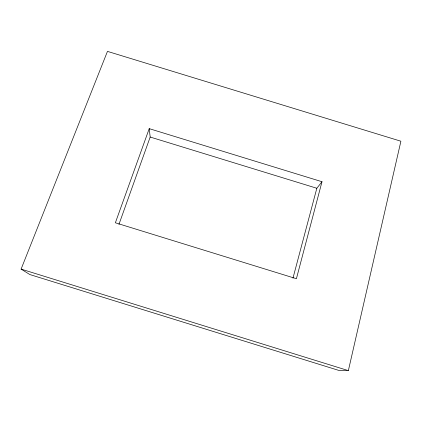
<?xml version="1.0" encoding="UTF-8"?>
<svg xmlns="http://www.w3.org/2000/svg" width="422" height="422" viewBox="0 0 422 422"><rect width="100%" height="100%" fill="white"/><g stroke="black" fill="none" stroke-linecap="round" stroke-linejoin="round"><path stroke-width="0.63" d="M348.356 370.621L400.9 141.217L107.468 51.379L21.1 269.104L29.82 274.543L338.644 370.358L348.356 370.621L21.1 269.104M321.997 181.724L296.413 278.72L115.37 222.784L149.219 128.647L321.997 181.724L316.832 188.259L292.963 278.161M118.957 224.372L150.179 137.039L149.219 128.647M150.179 137.039L316.832 188.259"/></g></svg>
